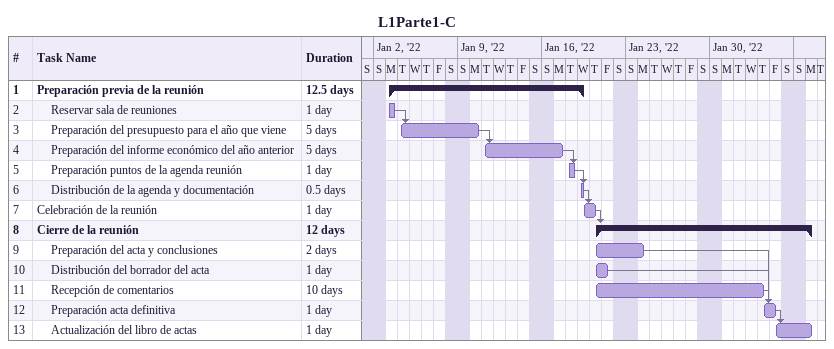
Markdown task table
L1Parte1-C

| ID | Level | Task | Duration | Start | Finish | Predecessors |
|---|---|---|---|---|---|---|
| 1 | 1 | **Preparación previa de la reunión** | 12.5d | 2022-01-03 | 2022-01-19 |  |
| 2 | 2 | Reservar sala de reuniones | 1d | 2022-01-03 | 2022-01-03 |  |
| 3 | 2 | Preparación del presupuesto para el año que viene | 5d | 2022-01-04 | 2022-01-10 | 2 |
| 4 | 2 | Preparación del informe económico del año anterior | 5d | 2022-01-11 | 2022-01-17 | 3 |
| 5 | 2 | Preparación puntos de la agenda reunión | 1d | 2022-01-18 | 2022-01-18 | 4 |
| 6 | 2 | Distribución de la agenda y documentación | 0.5d | 2022-01-19 | 2022-01-19 | 5 |
| 7 | 1 | Celebración de la reunión | 1d | 2022-01-19 | 2022-01-20 | 6 |
| 8 | 1 | **Cierre de la reunión** | 12d | 2022-01-20 | 2022-02-07 | 7 |
| 9 | 2 | Preparación del acta y conclusiones | 2d | 2022-01-20 | 2022-01-24 |  |
| 10 | 2 | Distribución del borrador del acta | 1d | 2022-01-20 | 2022-01-21 |  |
| 11 | 2 | Recepción de comentarios | 10d | 2022-01-20 | 2022-02-03 |  |
| 12 | 2 | Preparación acta definitiva | 1d | 2022-02-03 | 2022-02-04 | 11, 9, 10 |
| 13 | 2 | Actualización del libro de actas | 1d | 2022-02-04 | 2022-02-07 | 12 |
